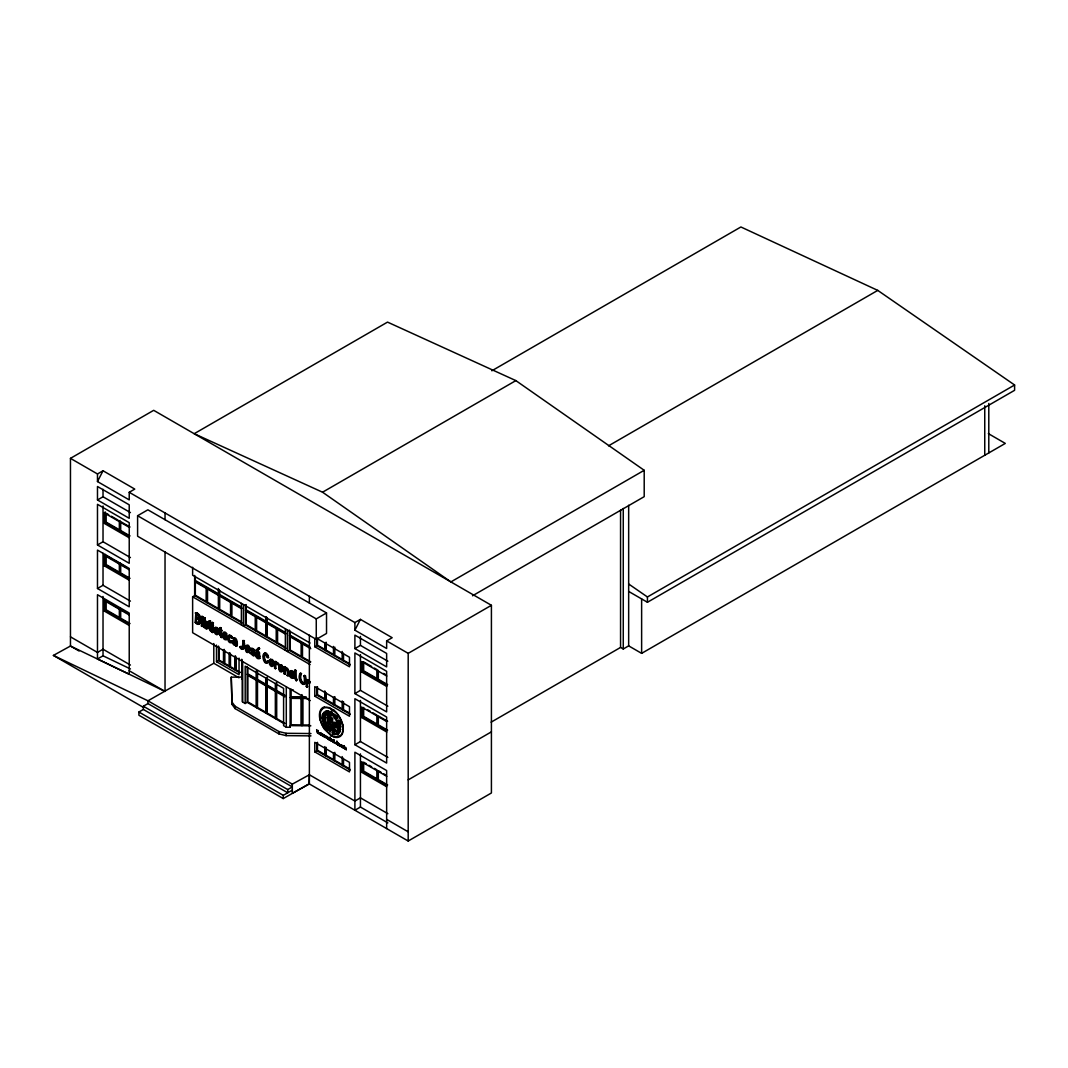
<?xml version="1.0" encoding="UTF-8"?>
<svg xmlns="http://www.w3.org/2000/svg" width="1068" height="1068" viewBox="0 0 1068 1068"><rect width="100%" height="100%" fill="white"/><g stroke="black" fill="none" stroke-linecap="round" stroke-linejoin="round"><path stroke-width="1.5" d="M345.164 747.119L345.004 748.882L346.286 749.776M336.367 734.584L335.459 734.05M327.369 738.282L326.701 737.094M323.577 714.639L322.923 713.598M325.713 736.426L325.793 736.186A6.782 3.912 60 0 0 325.78 735.719L325.286 735.598M332.362 732.047L332.789 733.916M330.8 738.882L331.294 741.245M327.889 710.968L327.783 712.863L326.528 710.941M284.248 723.717L247.215 702.33L245.186 703.505L245.186 666.178L283.594 688.353L283.594 725.679L286.291 727.228L290.122 727.268L290.162 725.613L310.841 725.826M345.885 747.493L345.805 749.269M143.366 709.459L143.366 706.242L287.719 789.572L287.719 792.79L143.366 709.459L138.907 712.022L138.907 715.24L283.26 798.57L309.106 783.805L309.373 774.767L354.896 801.04L360.437 797.849L387.858 813.683M317.103 730.205L317.463 732.995M334.217 725.346L334.204 725.599A16.848 9.732 60 0 1 334.151 726.267L334.458 727.148A4.526 2.617 60 0 0 335.152 727.668A2.723 1.575 60 0 0 335.752 727.949A2.416 1.402 60 0 0 336.674 727.735A1.455 0.841 60 0 0 336.847 727.455A2.83 1.642 60 0 0 336.901 726.494A1.629 0.934 60 0 0 336.66 725.719L336.54 725.532M332.428 733.649L332.335 732.167M340.198 728.403L340.078 727.428M334.524 714.172L334.992 715.507M338.93 730.672L339.918 731.727M205.27 627.45L203.774 627.357L204.442 617.598L205.27 618.078L204.589 625.381C208.487 637.836 208.514 615.208 204.589 623.565L206.378 622.284L207.659 625.541M336.019 742.901L336.246 743.955M330.199 731.807L329.892 730.752A1.602 0.921 60 0 1 330.212 730.966M326.141 736.653L326.367 737.134A1.709 0.988 60 0 0 326.621 737.427A2.002 1.161 60 0 1 326.915 737.748L327.075 738.041M327.182 728.817L327.676 729.791M327.783 715.346L327.783 717.255M333.576 714.625L333.069 713.678M339.891 744.503L340.051 744.917A1.816 1.041 60 0 0 340.305 745.29L340.799 746.025M333.75 739.657L333.817 740.671L333.229 740.164A1.802 1.041 60 0 0 332.602 740.017L332.402 741.432L334.297 742.874M330.212 737.04L330.412 740.524L329.304 740.031A2.109 1.215 60 0 1 328.891 739.737L328.397 738.949A1.629 0.934 60 0 1 328.343 738.482L328.69 737.761A1.802 1.041 60 0 1 329.318 737.908L329.905 738.402L329.865 737.481M338.169 733.916L338.142 733.062M328.143 711.328L328.997 711.889L328.664 711.088M322.015 717.536L322.015 719.044M329.878 739.964L329.785 738.482L328.517 737.828M333.79 742.22L333.803 741.058M223.212 634.152L223.746 632.149L225.268 632.203A2.336 1.348 60 0 1 226.696 633.898M345.178 748.281L345.338 749.028M279.309 665.444C278.841 666.993 279.536 672.106 281.712 670.344A9.906 5.727 60 0 0 281.712 667.687L280.59 665.978L279.469 666.392A9.906 5.727 60 0 0 279.469 669.049L281.859 671.679L283.234 670.504A14.778 8.531 60 0 0 283.234 667.714L281.859 664.964L279.482 664.83M328.036 730.165L327.783 729.391M195.204 613.045C199.623 612.218 200.223 620.588 199.342 619.213C202.853 618.212 198.354 612.551 195.885 612.658L195.204 622.417C198.461 627.13 201.959 622.27 198.661 619.614M204.589 623.565C207.713 619.707 206.778 632.443 204.589 625.381M343.175 746.051L343.509 748.174M223.305 634.913C223.893 630.854 225.708 636.782 226.429 635.834L223.105 634.699C222.798 639.492 230.261 641.775 224.066 636.234M223.986 634.525L224.721 633.044L226.349 634.953M290.015 673.427C290.603 669.369 292.418 675.296 293.139 674.349C293.767 672.613 290.549 670.05 290.683 673.04M207.512 626.142C207.005 630.04 204.335 622.898 205.203 626.355L203.774 627.357M322.135 734.143L321.828 735.278L321.428 733.609M325.9 737.294L327.329 738.415M339.611 745.264L340.318 746.465L341.052 745.998M199.075 618.452L195.764 617.411C200.157 621.87 199.689 614.447 195.764 614.407M284.809 669.903C286.558 666.592 288.333 674.442 287.092 675.47L288.6 675.55C289.508 673.507 288.44 665.19 284.702 668.555L284.809 669.903L285.476 669.502C287.599 666.205 288.934 674.909 287.919 675.951M275.411 664.483L275.704 663.562L277.386 664.563L278.588 663.508L276.639 662.2L275.317 663.148L275.411 664.483L276.745 663.081L278.054 664.176M307.117 682.786L307.41 681.865L309.079 682.866L310.294 681.811L308.332 680.49L307.01 681.437L307.117 682.786L308.438 681.384L309.76 682.465M337.608 734.357L336.66 733.089M332.709 720.099L332.709 718.19M333.79 732.928L333.924 734.343M336.634 724.491L336.607 723.436M343.843 745.624L343.816 747.707A1.896 1.095 60 0 0 343.896 748.214L344.844 748.775M344.123 746.759L344.163 748.348M330.613 740.137L331.387 739.897M338.329 731.78L338.516 731.366A7.836 4.526 60 0 1 338.73 731.099A21.013 12.135 60 0 1 339.21 731.767L339.717 732.421M331.561 739.844L330.906 738.976M332.402 741.432L332.829 740.191L333.79 740.978M320.734 733.155L320.774 734.837M323.884 724.211L324.805 725.439L324.632 723.85M332.629 727.642L331.574 727.281A1.362 0.788 60 0 0 331.32 727.642L332.802 729.497M336.674 743.915L336.553 741.139L337.261 741.459M337.221 741.566L336.634 743.995M336.54 716.601L336.981 718.63M268.722 661.466L268.055 661.853C264.944 667.006 261.113 656.112 263.956 653.603A3.017 1.749 60 0 1 265.692 653.643L268.055 657.728L268.282 655.645L266.359 653.242A3.017 1.749 60 0 0 264.624 653.202C261.793 655.725 265.625 666.606 268.722 661.466L267.894 660.985C262.688 666.619 263.542 648.289 267.227 657.247L268.055 657.728M256.16 652.254L257.054 650.919L258.162 651.2A2.336 1.348 60 0 1 259.591 652.895L259.431 656.62L256.013 654.644L256.68 653.296C261.94 660.224 256.841 648.61 256.2 653.91C255.653 655.685 257.508 658.863 259.431 657.074L259.978 658.128C256.013 661.412 253.089 650.692 257.495 651.587A2.336 1.348 60 0 1 258.923 653.282L259.431 656.62M333.803 714.505L333.042 713.931M228.445 636.061L229.34 634.886L231.235 635.767A2.577 1.482 60 0 1 232.277 637.329C229.073 636.661 226.523 636.421 229.874 641.668M236.335 642.389L235.654 642.776C231.542 638.958 233.905 646.634 236.228 643.777C234.453 648.369 230.541 636.381 236.268 641.387L235.587 641.775C230.595 637.089 232.464 647.862 236.322 644.752M235.481 644.418L236.228 643.777M339.704 721.754L339.21 722.101A1.896 1.095 60 0 0 338.943 722.155M340.599 725.105L339.891 725.546L340.959 726.961M337.662 718.11L336.794 717.015A1.455 0.841 60 0 0 336.634 717.229L336.847 718.283M267.894 660.985C264.917 664.777 262.635 652.575 266.693 654.564M339.544 728.429L339.584 728.323A2.99 1.722 60 0 0 339.49 728.736L339.49 728.91M317.917 733.008L317.984 732.862A2.536 1.469 60 0 0 318.05 732.448L318.304 730.512L317.757 733.369L316.595 729.644M335.939 715.467L335.552 716.281M337.715 718.163L336.82 716.575M324.071 722.235L322.656 721.207L323.03 720.459A8.09 4.672 60 0 1 323.617 720.206M97.482 481.561L103.022 470.761L134.768 489.091L129.228 492.295L129.228 499.891L97.482 481.561L97.482 473.965L70.461 458.359L70.461 646.033L79.085 651.013M354.896 630.187L360.437 619.387L392.183 637.716L386.643 640.907L386.643 648.503L354.896 630.187L354.896 622.577L129.228 492.295M327.435 722.836L327.115 717.87M336.22 715.84L335.859 716.882M248.724 651.093L248.964 650.652A9.906 5.727 60 0 0 248.964 647.996C244.198 639.078 244.131 656.593 249.124 651.6A14.778 8.531 60 0 0 249.124 648.797L248.257 646.594M331.494 740.952L331.254 739.91M215.923 628.344L215.683 628.785A9.906 5.727 60 0 0 215.683 631.442L217.311 633.324M320.4 733.876L320.854 733.048A2.857 1.655 60 0 0 321.214 733.289L321.415 733.436M345.178 747.587L346.299 749.669M338.356 720.913L339.237 720.606M340.732 746.305L339.757 745.638M333.683 739.51L334.364 742.861M270.097 659.41L272.474 659.543L273.835 662.28A14.778 8.531 60 0 1 273.835 665.084L272.474 666.258L270.084 663.629A9.906 5.727 60 0 1 270.084 660.972L271.205 660.558L272.327 662.267A9.906 5.727 60 0 1 272.327 664.91C270.498 666.712 269.456 662.253 269.857 660.825M284.702 668.555C287.839 666.432 288.52 673.481 287.773 675.083L288.6 675.55M204.495 622.217C208.634 617.785 210.276 631.735 205.75 627.53M325.42 711.061L325.313 711.849M332.896 729.591L332.642 729.845A2.87 1.655 60 0 1 331.788 729.751A1.469 0.854 60 0 1 331.427 729.551A1.989 1.148 60 0 1 330.453 726.747A1.989 1.148 60 0 1 332.548 727.308M275.317 663.148L276.839 662.761L277.92 663.895L277.386 664.563M307.01 681.437L308.532 681.05L309.613 682.198L309.079 682.866M323.417 723.503L324.392 723.316M329.344 726.307L329.158 727.041M323.003 721.14L322.416 720.913M256.974 649.531L258.99 647.635L259.591 648.663L257.481 650.385L256.974 649.531L258.99 647.635M254.077 653.055L251.274 649.584L253.77 651.039L254.932 650.132C248.697 644.631 252.876 652.535 254.277 655.151A2.123 1.228 60 0 1 253.41 655.872L250.179 653.269L251.34 652.361L253.503 654.337M250.179 653.269L251.34 652.361M253.77 651.039L254.932 650.132M322.362 714.599L322.216 714.852A1.736 1.001 60 0 0 322.216 715.493L322.643 716.041M328.343 738.482L328.637 738.402A1.589 0.921 60 0 0 328.717 739.016L329.331 739.897A1.348 0.774 60 0 0 329.745 740.071M336.62 733.289L336.634 733.382A2.336 1.348 60 0 0 336.834 733.983L337.755 734.504L336.967 732.755A1.682 0.975 60 0 0 336.727 732.781L337.341 734.557M257.481 650.385L259.591 648.663M340.318 723.637L338.97 723.143A2.39 1.375 60 0 1 338.81 722.569L339.237 723.316M335.445 733.035L335.272 733.823M325.954 726.614L325.273 726.494A1.482 0.854 60 0 1 325.473 726.307L325.58 726.267A1.896 1.095 60 0 1 325.873 726.307L326.354 726.667A1.762 1.015 60 0 1 326.581 727.014C328.076 730.125 323.537 727.054 325.833 726.707M231.235 642.415L232.277 642.082L231.716 641.014L229.847 641.454L228.445 638.891M231.716 641.014C227.871 642.349 228.979 632.643 231.676 637.703M232.277 642.082L231.155 642.789C227.003 643.51 226.096 632.763 230.554 636.168A2.577 1.482 60 0 1 231.609 637.716M243.197 647.822L241.889 647.568A1.776 1.028 60 0 1 241.088 646.394L239.793 647.128C242.997 653.442 245.84 644.578 243.691 641.027L242.863 640.56L242.529 648.223L240.474 646.741A1.776 1.028 60 0 0 241.208 647.956L241.675 648.49M232.677 638.223C236.655 637.129 236.909 643.817 236.348 646.167L237.029 645.78C238.071 643.363 236.722 635.607 232.677 638.223L235.267 640.159L235.547 645.713L236.348 646.167M338.836 720.006L338.142 720.393M70.461 458.359L153.685 410.326L491.413 605.302L491.413 792.977L408.19 841.023L309.106 783.805M97.482 473.965L103.022 470.761M97.482 499.971L129.228 518.3L129.228 504.83L97.482 486.501L97.482 499.971L103.022 496.767L130.443 512.6M129.148 537.738L104.023 523.24L104.023 512.787L105.372 511.999M104.023 523.24L105.372 522.452L129.348 536.296M137.598 515.737L147.878 509.81L326.528 612.952L326.528 633.444L316.262 639.372L137.598 536.229L137.598 515.737L316.262 618.893L326.528 612.952M97.482 544.96L129.228 563.29L129.228 522.653L97.482 504.323L97.482 544.96L103.022 541.756L130.443 557.589M129.148 569.725L104.023 555.213L104.023 565.666L105.372 564.879L129.348 578.736M97.482 588.495L129.228 606.811L129.228 568.416L97.482 550.087L97.482 588.495L103.022 585.291L130.443 601.124M491.814 370.796L740.898 226.977L877.749 290.389L1014.6 385.001L1014.6 390.301L647.435 602.272L628.665 591.432M129.148 625.407L104.023 610.896L104.023 600.443L105.372 599.669M104.023 610.896L105.372 610.122L129.348 623.966M515.857 380.608L387.524 322.109L194.202 433.715L322.549 492.214L515.857 380.608L644.204 470.294L644.204 496.66L472.523 595.784M310.227 700.608L192.627 632.71L192.627 596.798L194.656 595.624L242.062 623.004M97.482 659.009L129.228 674.228L129.228 613.045L97.482 594.716L97.482 659.009L103.022 655.805L130.443 668.955M195.764 613.366L196.445 612.979L196.445 614.02M196.699 613.125L196.018 622.884L196.699 614.687M201.425 616.623L202.92 616.717L202.239 618.225L201.425 616.623L202.92 616.717M199.916 618.305L200.584 617.905M201.425 617.758L202.92 617.838M199.275 622.711L195.764 621.696C200.223 626.249 199.876 618.332 195.764 618.439M195.204 622.417L195.885 622.03C199.129 626.742 202.64 621.883 199.342 619.213M201.425 619.306L202.92 619.4L202.239 626.475L201.425 626.008L201.425 619.306L202.92 619.4M205.27 618.078L203.774 617.985M209.034 621.029L210.529 621.109L210.556 629.052L211.424 629.946L210.743 631.402L209.034 628.638L209.034 621.029L210.529 621.109M201.425 626.008L202.92 626.088M211.905 622.684L213.4 622.764L212.719 624.273L211.905 622.684L213.4 622.764M211.905 623.805L213.4 623.886M211.905 625.367L213.4 625.447L212.719 632.523L211.905 632.056L211.905 625.367L213.4 625.447M209.849 621.496L209.875 629.439L211.424 629.946M211.905 632.056L213.4 632.136M219.648 627.891L221.143 627.971L221.169 635.193L222.024 636.101L221.356 637.543L219.648 634.793L219.648 627.891L221.143 627.971M219.14 629.546L222.024 630.427L221.356 631.815L219.14 630.534L219.14 629.546L222.024 630.427M220.328 627.503L220.502 635.594L222.024 636.101M220.796 637.222L222.024 637.155M286.077 648.409L245.453 624.954L243.424 626.128L243.424 604.555M223.105 635.647L226.536 637.623L226.696 633.898M224.988 638.611L226.536 638.09M226.536 637.623L226.029 634.285A2.336 1.348 60 0 0 224.587 632.59C220.195 631.695 223.119 642.429 227.083 639.131M231.008 638.09L232.277 637.329M233.278 639.131L235.12 638.891L236.228 641.08M242.863 640.56L244.358 640.64C243.571 642.322 246.267 650.092 242.196 648.863M235.547 645.713L237.029 645.78M243.691 641.027L244.358 640.64M239.793 647.128L241.088 646.394M165.033 551.836L165.033 691.423L70.461 646.033L53.4 655.418L147.958 700.808L213.8 663.268L238.952 677.793M216.497 645.099L216.497 661.706L218.526 660.545L239.673 672.747M143.366 706.242L147.958 703.585L292.312 786.916L287.719 789.572M608.506 445.837L877.749 290.389M256.013 654.644L256.68 653.296M267.227 657.247L268.722 657.341M310.067 662.267L289.415 650.332L287.385 651.507L287.385 629.946M274.596 661.559L276.091 661.639L275.411 668.728L274.596 668.248L274.596 661.559L276.091 661.639M277.92 663.895L278.588 663.508M274.596 668.248L276.091 668.328M354.896 622.577L360.437 619.387M314.78 638.784L314.78 646.741L316.796 645.566L350.277 664.897M283.981 666.979L285.476 667.059L284.809 674.148L283.981 673.668L283.981 666.979L285.476 667.059M283.981 673.668L285.476 673.761M293.246 676.137L292.739 672.8A2.336 1.348 60 0 0 291.297 671.104C286.905 670.21 289.828 680.943 293.793 677.646L293.246 676.605C289.628 679.341 288.173 669.342 291.978 670.717A2.336 1.348 60 0 1 293.406 672.413L293.246 676.137L289.815 674.162L289.815 673.214L293.139 674.349M294.568 670.41L296.063 670.49L296.09 678.434L296.957 679.341L296.277 680.783L294.568 678.02L294.568 670.41L296.063 670.49M287.092 675.47L287.773 675.083M644.204 470.294L450.883 581.913L322.549 492.214M303.953 675.83L304.781 676.311C307.864 691.583 296.13 681.998 299.961 673.521L301.456 673.601C297.959 681.21 307.611 689.114 304.634 675.443L303.953 675.83C306.556 690.609 297.144 680.142 300.629 673.134M299.961 673.521L301.456 673.601M295.235 670.023L295.409 678.821L296.957 679.341M304.781 676.311L305.461 675.91C308.892 690.021 297.051 683.053 300.776 674.001M354.896 648.583L386.643 666.913L386.643 653.442L354.896 635.113L354.896 648.583L360.437 645.392L387.858 661.212M306.289 679.862L307.784 679.942L307.117 687.031L306.289 686.55L306.289 679.862L307.784 679.942M309.613 682.198L310.294 681.811M306.289 686.55L307.784 686.631M314.78 696.189L349.49 716.241L349.49 706.696L314.78 686.644L314.78 696.189L316.796 695.028L350.277 714.345M386.763 676.031L361.638 661.519L361.638 671.972L362.986 671.185L386.976 685.042M386.643 640.907L408.19 653.349L491.413 605.302M354.896 693.573L386.643 711.902L386.643 671.278L354.896 652.948L354.896 693.573L360.437 690.382L387.858 706.202M386.763 721.581L361.638 707.069L361.638 717.522L362.986 716.735L386.976 730.592M314.78 751.885L349.49 771.924L349.49 762.378L314.78 742.34L314.78 751.885L316.796 750.711L350.277 770.041M354.896 744.743L386.643 763.073L386.643 717.042L354.896 698.712L354.896 744.743L360.437 741.552L387.858 757.386M138.907 712.022L283.26 795.366L292.312 790.133M647.435 602.272L647.435 596.972L1014.6 385.001M386.763 776.329L361.638 761.818L361.638 772.271L362.986 771.496L386.976 785.34M491.12 722.168L620.561 647.435L623.258 648.997L628.665 645.873L641.628 653.362L1005.295 443.407L988.341 433.608M387.858 822.881L360.437 807.048L354.896 810.252L354.896 752.219L386.643 770.549L386.643 828.581M408.19 779.894L491.413 731.847M147.958 703.585L147.958 700.808L292.312 784.139L309.373 774.767M335.873 742.807L336.714 744.262M259.431 657.074C254.691 657.821 257.935 647.609 259.337 654.804M259.978 658.128L259.164 658.395M293.246 676.605L292.058 676.591L290.776 674.749M293.793 677.646L290.897 676.631M328.851 718.911L328.904 723.957M330.84 715.894L330.72 715.987A1.335 0.774 60 0 0 330.613 716.308L330.639 717.442L332.135 718.27M327.969 738.068L327.996 737.094L328.183 739.27M236.148 644.017C234.706 644.685 232.757 641.094 234.76 641.481M323.003 722.916L324.619 723.396M324.138 722.782L323.31 722.929M333.283 732.608L333.51 732.621A1.415 0.814 60 0 1 333.817 732.781M338.142 745.13A1.856 1.068 60 0 0 339.103 745.531L339.197 745.29A1.896 1.095 60 0 1 338.756 745.317L338.369 745.023A1.829 1.055 60 0 1 337.902 744.156L337.822 743.448L338.823 743.902M323.003 734.597L324.191 735.558L322.95 734.877M339.704 726.614L340.625 726.787M324.378 707.256L329.291 707.603L333.87 710.313M339.077 722.555L339.744 722.475M340.118 723.41L339.344 723.423M340.385 724.665L339.464 724.331M340.145 729.804L340.358 730.192M331.854 725.599L332.335 722.542A2.216 1.282 60 0 0 332.255 721.968M330.826 720.459L331.12 720.433A1.989 1.148 60 0 1 331.494 720.459L332.642 721.18A1.842 1.055 60 0 1 332.922 721.661L333.697 726.721M334.458 732.915L335.098 734.65M310.975 735.879L286.117 735.638L278.868 733.863L235.053 708.565L231.983 704.386L231.249 677.179L241.755 677.072L241.822 679.275L241.822 659.797M327.863 730.379L326.982 729.644M293.34 689.981L290.122 689.941L290.122 727.268M301.029 696.897L291.123 696.79L291.123 689.074M302.938 696.91L306.236 696.95M290.162 697.564L306.409 697.724M307.878 698.525L302.938 698.472L302.938 724.958L309.533 725.025M231.249 677.179L231.983 702.036L235.053 706.228L278.868 731.527L286.117 733.302L310.975 733.542M327.569 710.834L327.649 712.316L326.634 710.781M334.711 714.892L335.178 715.814L334.324 715.266M331.093 725.372L329.264 724.304M336.54 723.276L336.407 723.103A1.629 0.934 60 0 0 336.046 722.782A4.753 2.75 60 0 0 335.058 722.275A1.348 0.774 60 0 0 334.471 722.355A2.563 1.482 60 0 0 334.151 723.076A1.615 0.934 60 0 0 334.151 723.53A1.976 1.148 60 0 0 334.244 723.917L336.286 725.252M327.115 717.696L328.877 718.711M328.837 724.077L327.142 723.103M333.67 726.854L331.814 725.773M322.349 718.697L323.39 719.231M323.39 718.671L322.176 718.137M253.57 655.365L254.077 655.485A2.123 1.228 60 0 0 254.958 654.764C255.372 652.414 248.857 646.821 254.438 650.652M326.074 728.176L325.406 727.308M334.244 734.677L333.99 734.61A11.681 6.742 60 0 0 333.47 734.41L333.296 734.357M326.448 736.466L327.022 737.214L327.035 736.439M323.871 735.265L322.977 734.731M338.182 743.248L339.531 744.423L337.822 743.448M330.319 727.361L331.32 727.642M329.385 724.117L329.812 718.03L328.303 717.255M328.236 725.666L328.343 726.694M248.35 651.24L246.721 649.357A9.906 5.727 60 0 1 246.721 646.701M216.297 628.198L217.698 629.359M344.31 746.706L343.803 746.078M332.268 740.551L332.548 740.725A1.589 0.921 60 0 0 332.629 741.285L333.243 742.153A1.348 0.774 60 0 0 333.657 742.327M330.186 712.73L332.135 713.838M329.371 714.545L331.027 715.507M247.843 652.121L248.937 652.414L249.805 651.213A14.778 8.531 60 0 0 249.805 648.409C247.509 639.345 242.943 651.987 248.283 651.039A9.906 5.727 60 0 0 248.283 648.383L247.175 646.687L246.054 647.088A9.906 5.727 60 0 0 246.054 649.745L247.255 651.694M323.203 713.558L323.697 714.412L322.856 713.918M325.486 712.036L325.687 712.129A7.783 4.499 60 0 0 326.1 712.289L326.461 712.756M345.939 748.855L345.351 747.96M320.8 735.078L320.373 733.289M325.273 737.601L324.792 735.945L325.233 737.507M319.239 734.17L318.718 732.408M328.13 739.31L327.596 737.467M342.027 745.304L342.588 747.426M319.973 734.597L319.572 732.635M108.709 514.709L106.039 513.174L106.039 522.065L119.349 529.741L119.349 520.85M111.366 516.245L118.014 520.089M130.016 527.018L120.697 521.638L120.697 530.529L130.016 535.909M371.651 666.512L363.667 661.906L363.667 670.797L376.977 678.487L376.977 669.596L374.307 668.047M383.639 673.441L386.309 674.976M104.023 512.787L129.148 527.285M316.168 637.996L349.49 657.247L349.49 666.792L314.78 646.741M387.631 684.641L378.326 679.261L378.326 670.37M349.623 663.735L343.509 660.211L343.509 653.83M361.638 671.972L386.763 686.47M310.054 643.029L192.627 575.225L192.627 567.268M241.301 607.024L219.714 594.556L219.714 590.617M285.316 632.43L267.093 621.91L267.093 617.971M309.627 646.46L290.096 635.193L290.096 631.255M194.656 580.872L242.062 608.239M245.453 610.188L286.077 633.644M289.415 635.58L310.067 647.502M241.395 608.626L231.903 603.153L231.903 616.356L241.395 621.83M285.41 634.045L277.573 629.519L277.573 642.722L285.41 647.248M310.775 648.69L302.484 643.897L302.484 657.1L310.775 661.88M192.627 596.798L310.054 664.59M111.366 558.671L106.039 555.6L106.039 564.491L119.349 572.181L119.349 563.29L114.022 560.206M126.024 567.135L120.697 564.064L120.697 572.955L130.016 578.335M367.659 709.766L370.316 711.301M372.986 712.837L376.977 715.146L376.977 724.037L363.667 716.348L363.667 707.457M387.631 721.3L378.326 715.92L378.326 724.812L387.631 730.192M304.634 675.443L305.461 675.91M104.023 565.666L129.148 580.164M223.105 634.699L225.762 636.221M256.013 653.696L260.111 656.219M289.815 673.214L293.914 675.75M267.227 661.372L268.055 661.853M361.638 717.522L386.763 732.021M211.424 631.014L209.782 629.039L209.702 620.628M296.957 680.396L295.235 677.633M349.623 713.197L343.509 709.659L343.509 701.676M329.585 711.448L332.695 713.25M284.942 695.281L276.692 690.515L276.692 682.799M247.175 674.295L284.248 695.655M284.942 696.843L276.692 692.077L276.692 718.564L284.942 723.33M240.407 672.386L236.108 669.916L236.108 657.06M216.497 661.706L239.045 674.736L239.045 658.115M108.709 602.379L106.039 600.843L106.039 609.735L119.349 617.411L119.349 608.52M111.366 603.914L118.014 607.759M122.032 610.068L127.359 613.139M104.023 600.443L129.148 614.954M130.016 623.565L120.697 618.198L120.697 609.307M318.745 732.608L319.132 733.903M366.324 763.74L363.667 762.205L363.667 771.096L376.977 778.786L376.977 769.894L374.307 768.359M368.981 765.289L371.651 766.824M380.982 772.204L378.326 770.669L378.326 779.56L387.631 784.94M383.639 773.739L386.309 775.288M242.423 662.414L242.489 701.943L245.186 703.505M361.638 772.271L386.763 786.782M349.623 768.88L343.509 765.355L343.509 758.961M130.443 665.057L103.022 649.237L97.482 652.428L70.461 636.835M129.228 670.757L165.033 691.423M386.643 819.37L408.19 831.812M53.4 655.418L143.659 707.537M322.256 716.962L323.27 717.616M322.122 716.308L323.297 717.202M332.068 712.009L331.2 711.061M331 725.052L330.666 724.571A2.056 1.188 60 0 1 330.599 724.117L330.586 721.901L332.068 721.674M329.398 714.973L329.812 717.015L328.143 715.613M331.974 719.338L330.586 718.484L330.626 720.406M340.398 730.846L339.464 729.818M342.628 747.68L341.627 747.186M340.679 729.11L339.811 728.496M325.927 713.064L326.474 713.104A1.562 0.894 60 0 0 326.621 712.903L325.873 711.822M628.665 583.996L647.435 596.972M339.771 728.883L340.625 729.591M198.555 619.266L199.823 621.175M225.348 639.145L223.305 635.767M252.942 655.071L250.66 652.748M329.625 731.059L330.372 731.607A1.682 0.975 60 0 0 330.346 731.22M331.36 739.069L331.934 741.285M198.421 615.155L199.689 616.823M334.698 715.52L334.364 714.866M221.477 636.835L220.395 635.206M281.271 665.591L282.553 668.101A14.778 8.531 60 0 1 282.553 670.904C277.56 675.897 277.613 658.409 282.379 667.286A9.906 5.727 60 0 1 282.393 669.943L281.271 670.37L280.15 668.648A9.906 5.727 60 0 1 280.15 666.005M331.187 740.938L330.8 740.164M324.685 723.824L325.139 724.491A1.615 0.934 60 0 1 325.286 725.639L325.153 725.84A1.522 0.881 60 0 1 324.792 725.92L324.285 725.586A2.376 1.375 60 0 1 324.004 725.185L323.644 724.491M335.752 723.17L335.045 723.984M339.437 730.285L340.185 731.139M257.615 657.674L256.667 656.433M339.504 725.359L340.358 726.173M343.002 746.465L343.469 748M323.31 715.226L323.738 716.081A1.509 0.868 60 0 1 323.684 716.695M327.823 728.563L328.397 729.284M323.471 712.917L324.418 714.385M254.251 650.519C243.184 642.042 259.204 660.211 250.86 652.882M341.173 744.93L341.72 746.892M324.605 713.945L323.657 712.53M334.725 726.574L334.885 726.787A1.909 1.108 60 0 0 335.325 727.188L336.206 726.627L334.845 724.985A1.882 1.095 60 0 1 334.511 724.518A1.495 0.854 60 0 1 334.284 724.037L334.244 723.917M322.055 733.863L321.788 735.612L320.961 733.329M335.979 723.423L336.273 724.344M266.773 654.604L267.881 656.86M324.392 735.465L323.43 734.49A2.296 1.322 60 0 0 322.856 734.49C321.722 736.506 325.673 737.587 323.137 736.106A2.376 1.375 60 0 1 322.803 735.265L322.763 734.984M341.974 745.33L342.201 745.824A4.606 2.657 60 0 1 342.161 746.973M233.345 637.836L233.945 638.744M324.085 712.196L324.899 713.651M337.915 732.408L338.636 733.596M334.204 729.404L333.763 728.683L336.126 730.792A8.704 5.033 60 0 0 337.168 729.991A10.64 6.141 60 0 0 337.955 728.603A8.571 4.953 60 0 0 338.156 724.852A11.214 6.475 60 0 0 337.568 722.529L332.976 715.747A9.185 5.3 60 0 0 330.76 714.372L326.394 714.599L324.846 719.018A9.532 5.514 60 0 0 331.654 730.232A8.557 4.939 60 0 0 333.229 730.939A10.133 5.847 60 0 0 335.699 730.953L335.445 730.192M257.642 649.144L258.162 649.998M258.322 648.022L258.923 649.05M341.012 745.824L340.145 744.61M325.086 713.304L324.632 712.49M338.876 733.462L338.182 732.181M231.035 641.401L231.609 642.482M292.565 676.992L293.113 678.046M258.75 657.474L259.297 658.515M225.855 638.477L226.403 639.532M328.784 725.773L328.757 727.535M338.396 721.514L338.316 721.314A8.651 4.993 60 0 0 338.035 720.74L337.915 720.473M341.44 746.906L341.293 745.184M339.798 721.848L340.051 722.569M344.123 746.399L344.043 745.638M334.631 726.374L334.591 725.599M323.684 720.299L323.724 720.406A2.109 1.215 60 0 1 323.804 720.833M334.498 733.262L334.765 734.504M333.817 710.073A16.848 9.732 60 0 1 342.628 724.171L343.055 731.353A16.34 9.438 60 0 1 341.96 734.517A16.848 9.732 60 0 1 337.154 737.481A16.274 9.398 60 0 1 334.738 737.24A17.088 9.866 60 0 1 331.107 735.678L324.378 729.11A16.888 9.745 60 0 1 320.333 720.433M214.842 631.014L215.629 633.124L217.258 633.124A9.906 5.727 60 0 0 217.258 630.467L216.137 628.772L215.015 629.172A9.906 5.727 60 0 0 215.015 631.829L217.405 634.459L218.766 633.297A14.778 8.531 60 0 0 218.766 630.494C218.94 627.09 213.573 625.594 214.788 630.12M342.601 724.278L342.948 725.866M343.335 746.078L343.375 746.946M330.199 714.986L330.639 717.442M333.483 732.995L333.616 734.05M319.999 734.384L319.919 733.022M338.489 732.034L338.489 731.887A1.869 1.081 60 0 1 338.623 731.54M235.547 644.164L235.654 645.139M307.691 681.05L307.784 682.399M285.383 668.168L285.476 669.502M275.985 662.747L276.091 664.096M205.176 621.83L205.27 623.178M289.922 673.414L289.975 674.335M235.587 641.775L235.654 642.776M988.794 403.437L988.794 452.925M984.749 405.773L984.749 455.275M641.628 598.921L641.628 653.362M628.665 505.257L628.665 645.873M623.258 508.461L623.258 648.997M620.561 510.21L620.561 647.435M408.19 653.349L408.19 841.023M377.645 670.691L377.645 679.649M377.645 716.241L377.645 725.199M377.645 770.989L377.645 779.96M362.986 662.227L362.986 671.185M362.986 707.777L362.986 716.735M362.986 762.539L362.986 771.496M360.437 636.408L360.437 645.392M360.437 654.617L360.437 690.382M360.437 700.448L360.437 741.552M360.437 753.901L360.437 807.048M342.841 652.655L342.841 660.611M342.841 702.103L342.841 710.06M342.841 757.786L342.841 765.743M342.187 651.44L342.187 659.477L334.818 655.218L334.818 647.181M342.187 700.888L342.187 708.925L334.818 704.666L334.818 696.63M342.187 756.571L342.187 764.608L334.818 760.349L334.818 752.313M334.164 647.635L334.164 655.592M334.164 697.084L334.164 705.04M334.164 752.78L334.164 760.736M333.483 646.434L333.483 654.43L326.154 650.198L326.154 642.202M333.483 697.484L333.483 703.879L326.154 699.647L326.154 693.252M333.483 753.18L333.483 759.562L326.154 755.33L326.154 747.346M327.996 718.123L327.996 723.65M325.473 642.629L325.473 650.586M325.473 692.077L325.473 700.034M325.473 747.76L325.473 755.717M324.805 643.029L324.805 649.411L317.476 645.179L317.476 638.798M324.805 690.876L324.805 698.859L317.476 694.627L317.476 686.644M324.805 746.559L324.805 754.555L317.476 750.323L317.476 742.34M316.796 637.623L316.796 645.566M316.796 687.071L316.796 695.028M316.796 742.754L316.796 750.711M316.262 618.893L316.262 639.372M310.04 682.025L310.04 683.013M309.373 596.291L309.373 603.06M309.373 635.166L309.373 783.965L292.312 793.35L292.312 784.139M307.117 680.329L307.117 687.031M306.97 679.475L306.97 686.163M301.977 694.587L301.977 725.733M301.817 642.736L301.817 657.487M296.277 679.729L296.277 680.783M290.496 672.827L290.496 673.774M289.415 630.133L289.415 650.332M286.291 686.791L286.291 727.228M286.117 733.302L286.117 735.638M285.37 628.772L285.37 650.332M284.809 667.46L284.809 674.148M284.662 666.592L284.662 673.281M283.26 795.366L283.26 798.57M278.868 731.527L278.868 733.863M276.906 628.358L276.906 643.11M276.025 683.173L276.025 718.964M275.411 662.026L275.411 668.728M275.344 683.573L275.344 689.741L267.093 684.975L267.093 677.259M266.413 616.85L266.413 637.062M266.413 677.633L266.413 713.411M265.745 617.197L265.745 621.135L246.121 609.801L246.121 604.555M265.745 678.02L265.745 684.201L257.535 679.448L257.535 671.732M256.814 670.544L256.814 707.87M256.146 670.931L256.146 678.647L247.896 673.895L247.896 667.714M255.933 616.249L255.933 631.001M247.175 666.499L247.215 702.33M245.453 604.742L245.453 624.954M242.489 661.492L242.489 701.943M241.755 659.276L241.755 677.072M241.395 603.38L241.395 624.954M235.441 655.872L235.441 670.303M235.053 706.228L235.053 708.565M234.76 656.286L234.76 669.142L230.474 666.659L230.474 653.803M231.983 702.036L231.983 704.386M231.235 601.978L231.235 616.743M229.807 652.615L229.807 667.046M229.126 653.029L229.126 665.885L224.841 663.402L224.841 650.545M224.16 649.357L224.16 663.802M223.786 634.312L223.786 635.26M223.492 649.771L223.492 662.627L219.194 660.144L219.194 647.301M221.356 630.814L221.356 631.815M221.356 636.488L221.356 637.543M220.475 628.358L220.475 635.273M219.033 589.496L219.033 609.708M218.526 646.1L218.526 660.545M218.366 588.535L218.366 593.768L195.324 580.471L195.324 576.546M213.8 643.523L213.8 663.268M212.719 623.151L212.719 624.273M212.719 625.835L212.719 632.523M212.572 622.297L212.572 623.418M210.743 630.347L210.743 631.402M206.845 587.907L206.845 602.659M204.442 617.598L204.589 627.837M202.239 617.104L202.239 618.225M202.239 619.787L202.239 626.475M202.092 616.236L202.092 617.357M202.092 618.919L202.092 625.608M196.445 617.024L196.445 618.052M196.445 621.309L195.764 622.737L195.885 612.658M194.656 575.425L194.656 595.624M165.033 512.96L165.033 519.716M120.03 520.463L120.03 530.916M120.03 562.889L120.03 573.342M120.03 608.133L120.03 618.586M105.372 513.494L105.372 522.452M105.372 554.426L105.372 564.879M105.372 601.164L105.372 610.122M103.022 489.291L103.022 496.767M103.022 506.005L103.022 541.756M103.022 553.291L103.022 585.291M103.022 596.465L103.022 655.805M320.12 720.219A16.848 9.732 60 0 1 324.218 706.976M338.115 745.184A1.335 0.774 60 0 1 337.728 743.328A1.335 0.774 60 0 1 339.197 744.062M326.568 727.321A1.602 0.921 60 0 1 326.287 728.136M338.649 726.587L338.529 728.429A10.987 6.341 60 0 1 338.075 729.658A8.744 5.046 60 0 1 337.208 730.752L333.763 731.58L329.865 729.497A11.027 6.368 60 0 1 328.557 728.202A8.637 4.993 60 0 1 327.155 726.387L324.432 718.404A10.146 5.861 60 0 1 330.052 713.611L333.216 715.48A8.184 4.726 60 0 1 335.526 717.963L337.208 720.753A7.863 4.539 60 0 1 338.022 722.702L338.649 726.587M214.174 628.611C212.919 630.868 216.137 637.222 218.099 633.684A14.778 8.531 60 0 0 218.099 630.881C218.299 629.039 214.948 625.741 214.174 628.611M269.243 660.411C268.001 662.667 271.205 669.022 273.168 665.471A14.778 8.531 60 0 0 273.168 662.681L272.38 660.585L270.765 660.585A9.906 5.727 60 0 0 270.765 663.228L271.873 664.937L272.994 664.523A9.906 5.727 60 0 0 272.994 661.866L270.618 659.25L269.243 660.411M321.548 709.926L321.094 710.674A16.007 9.238 60 0 0 321.949 724.117A16.674 9.625 60 0 0 324.672 728.99L331.948 735.745A16.688 9.639 60 0 0 335.979 737L340.879 735.198A17.355 10.026 60 0 0 342.521 731.927A15.82 9.131 60 0 0 341.813 722.662A16.581 9.572 60 0 0 339.531 717.616L338.369 715.747A15.913 9.185 60 0 0 335.699 712.449L329.465 708.071A16.447 9.492 60 0 0 323.15 708.404L321.548 709.926M301.029 698.459L291.123 698.352L291.123 724.852L301.029 724.945L301.029 698.459M206.164 588.294L195.324 582.033L195.324 595.236L206.164 601.498L206.164 588.294M218.366 595.33L207.526 589.069L207.526 602.272L218.366 608.533L218.366 595.33M230.554 602.379L219.714 596.118L219.714 609.307L230.554 615.568L230.554 602.379M255.252 616.636L246.121 611.363L246.121 624.566L255.252 629.84L255.252 616.636M265.745 622.684L256.614 617.411L256.614 630.614L265.745 635.887L265.745 622.684M276.225 628.745L267.093 623.472L267.093 636.675L276.225 641.948L276.225 628.745M301.136 643.123L290.096 636.742L290.096 649.945L301.136 656.326L301.136 643.123M256.146 680.209L247.896 675.443L247.896 701.943L256.146 706.709L256.146 680.209M265.745 685.763L257.495 680.997L257.495 707.483L265.745 712.249L265.745 685.763M275.344 691.303L267.093 686.537L267.093 713.024L275.344 717.789L275.344 691.303"/></g></svg>
